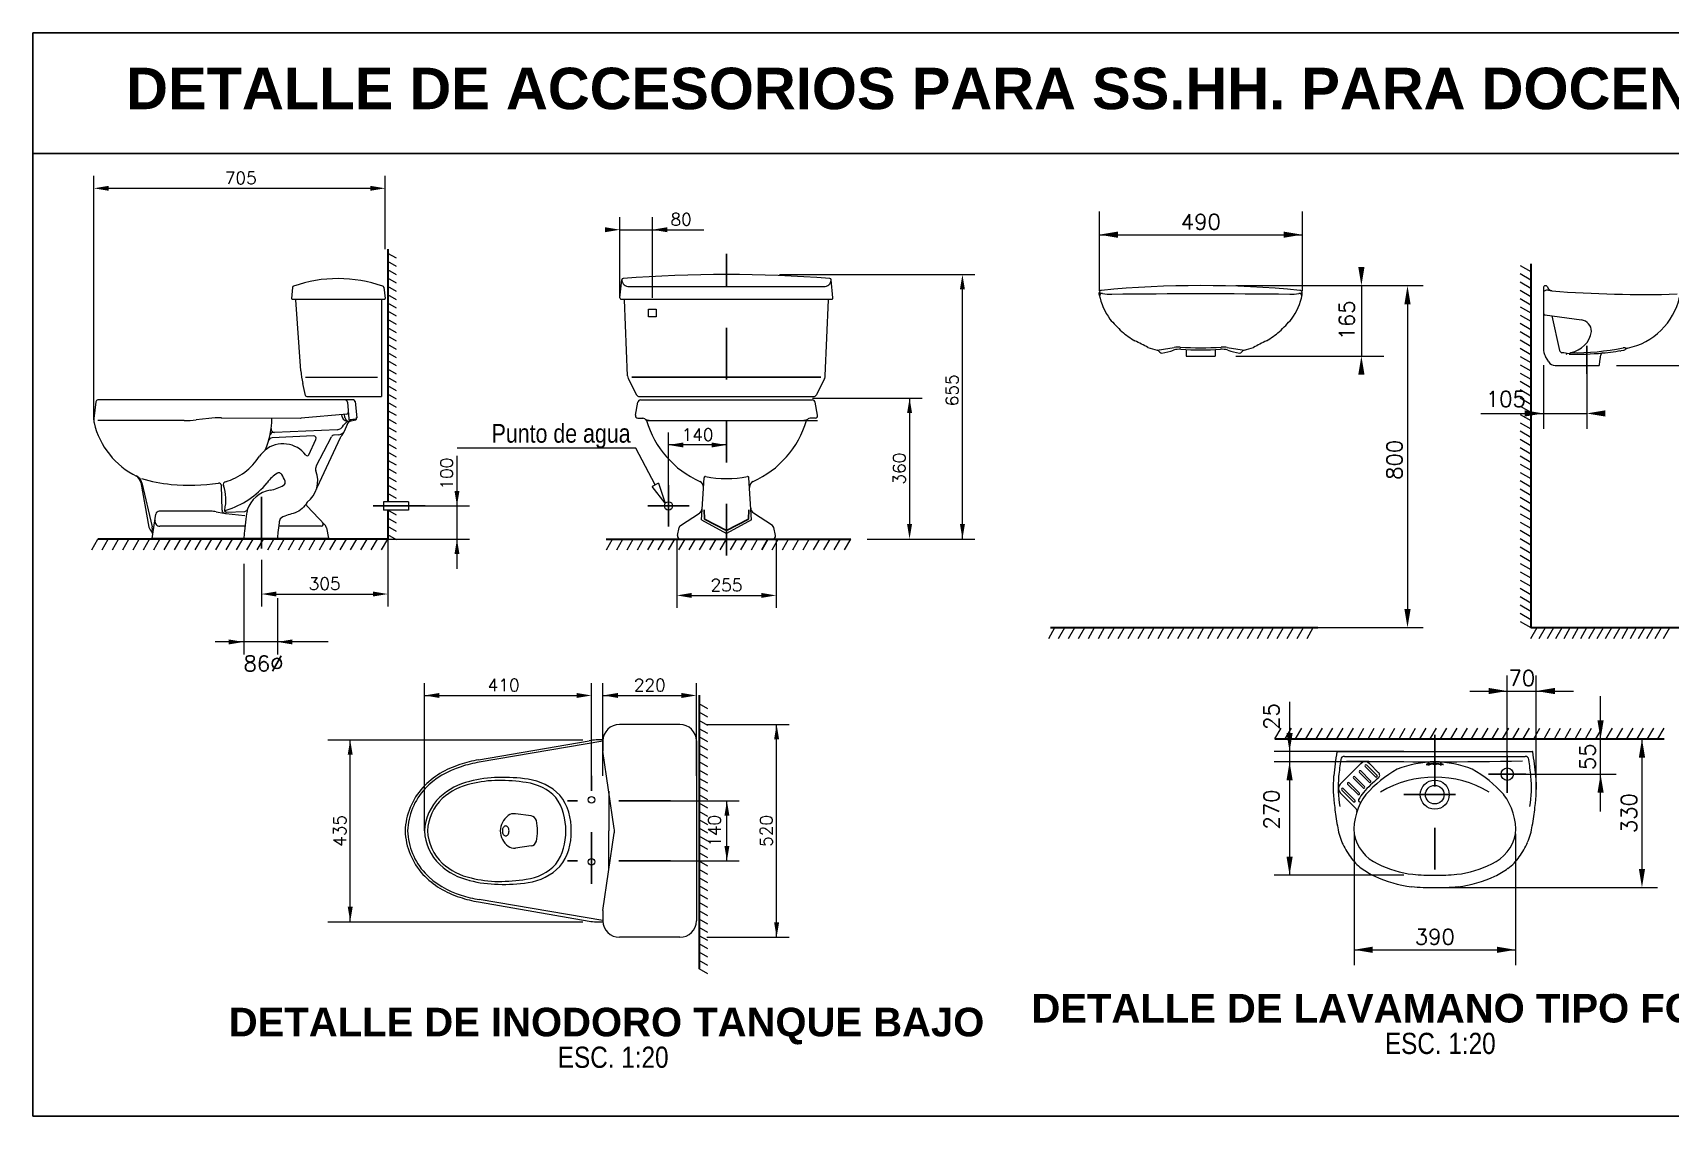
# Model space of a CAD drawing. Header units: metres. Extents: x 115.1 to 149.6, y 26.3 to 56.6.
# Drawn here: x 136.168 to 140.122, y 32.185 to 34.802 of the extents above; entities that cross this region are included whole.
import ezdxf
from ezdxf import colors
from ezdxf.entities.mleader import LeaderData, LeaderLine
from ezdxf.enums import TextEntityAlignment as Align
from ezdxf.math import Vec2, Vec3

# ---------------------------------------------------------------- set-up
doc = ezdxf.new("R2010")
doc.units = ezdxf.units.M
doc.linetypes.add('TRAZO_Y_PUNTO2', pattern=[0.5, 0.25, -0.125, 0, -0.125])
doc.layers.get('0').update_dxf_attribs({"color": 250})
for name, color, linetype, lineweight in [('-Acotado', 251, 'Continuous', 5), ('-Textos', 7, 'Continuous', 20), ('MURO', 10, 'Continuous', 60), ('sanitarios', 134, 'Continuous', 15)]:
    doc.layers.add(name, color=color, linetype=linetype, lineweight=lineweight)
for name, color, linetype in [('DIM', 6, 'Continuous'), ('EJE', 3, 'TRAZO_Y_PUNTO2'), ('G-TEXTOS-TITULOS', 174, 'Continuous'), ('ROTURA', 4, 'Continuous')]:
    doc.layers.add(name, color=color, linetype=linetype)
doc.styles.add('-Arial Narrow', font='ARIALN.TTF')
doc.styles.add('25-TITULO', font='arialbd.ttf', dxfattribs={"height": 0.1})
doc.styles.add('ROMANS', font='romans.shx')

# ---------------------------------------------------------------- blocks, each defined once
blk = doc.blocks.new('_ClosedBlank')
at = {"color": 0, "linetype": 'ByBlock', "lineweight": -2}
for p, q in [((-1, 0.167), (0, 0)), ((-1, 0.167), (-1, -0.167)), ((0, 0), (-1, -0.167))]:
    blk.add_line(p, q, dxfattribs=at)

msp = doc.modelspace()

# ---------------------------------------------------------------- linework, layer by layer
at = {"layer": '-Acotado'}
for p, q in [((136.3148, 33.8669), (136.3148, 34.4565)), ((137.0183, 34.2794), (137.0183, 34.4565)), ((136.3508, 34.4265), (136.9888, 34.4265)), ((138.7428, 34.3705), (138.7428, 34.1792)), ((139.2328, 34.3705), (139.2328, 34.1792)), ((137.5855, 34.1617), (137.5855, 34.3565)), ((137.5855, 34.3265), (137.7882, 34.3265)), ((137.6639, 34.1617), (137.6639, 34.3565)), ((138.7428, 34.3145), (139.2328, 34.3145)), ((137.9703, 34.2184), (138.4424, 34.2184)), ((138.4124, 33.5794), (138.4124, 34.1824)), ((139.0728, 34.1914), (139.5246, 34.1914)), ((139.3758, 34.1914), (139.3758, 34.0214)), ((139.4871, 34.1464), (139.4871, 33.4104)), ((139.0728, 34.0214), (139.43, 34.0214)), ((139.8153, 33.9997), (139.8153, 33.8452)), ((139.9198, 33.9997), (139.9198, 33.8452)), ((139.9915, 33.9984), (140.4219, 33.9984)), ((138.05, 33.9194), (138.3148, 33.9194)), ((138.2848, 33.9194), (138.2848, 33.6154)), ((139.6642, 33.8827), (139.9198, 33.8827)), ((137.7027, 33.7094), (137.7027, 33.8365)), ((137.1919, 33.7802), (137.1919, 33.5074)), ((137.8427, 33.8065), (137.7027, 33.8065)), ((137.1148, 33.6594), (137.2219, 33.6594)), ((137.0248, 33.5794), (137.0248, 33.4165)), ((137.0248, 33.5794), (137.2219, 33.5794)), ((137.7227, 33.5794), (137.7227, 33.4132)), ((137.9627, 33.5794), (137.9627, 33.4132)), ((138.1827, 33.5794), (138.4424, 33.5794)), ((136.677, 33.5196), (136.677, 33.3008)), ((136.7198, 33.5294), (136.7198, 33.4165)), ((136.7558, 33.4465), (136.9888, 33.4465)), ((136.7585, 33.4366), (136.7585, 33.3008)), ((137.7587, 33.4432), (137.9267, 33.4432)), ((139.2703, 33.3654), (139.5246, 33.3654)), ((136.8807, 33.3308), (136.6079, 33.3308)), ((137.1136, 32.8744), (137.1136, 33.2315)), ((137.5166, 33.0074), (137.5166, 33.2315)), ((137.5445, 33.0074), (137.5445, 33.2315)), ((137.77, 33.0074), (137.77, 33.2315)), ((139.728, 33.0544), (139.728, 33.2497)), ((139.798, 32.9663), (139.798, 33.2497)), ((137.1136, 33.2015), (137.4806, 33.2015)), ((137.5445, 33.2015), (137.734, 33.2015)), ((139.2024, 33.1865), (139.2024, 32.7674)), ((139.638, 33.2122), (139.888, 33.2122)), ((139.9533, 32.9214), (139.9533, 33.1997)), ((137.795, 33.1317), (137.9937, 33.1317)), ((137.9637, 32.6173), (137.9637, 33.1317)), ((140.0533, 33.0964), (140.0533, 32.7824)), ((136.8798, 33.0942), (137.496, 33.0942)), ((136.9341, 32.6551), (136.9341, 33.0942)), ((139.478, 33.0661), (139.1649, 33.0661)), ((139.478, 33.0414), (139.1649, 33.0414)), ((139.773, 33.0114), (139.9908, 33.0114)), ((137.7076, 32.9469), (137.8737, 32.9469)), ((137.8437, 32.8019), (137.8437, 32.9469)), ((139.358, 32.8676), (139.358, 32.5497)), ((139.748, 32.8676), (139.748, 32.5497)), ((137.7076, 32.8019), (137.8737, 32.8019)), ((139.478, 32.7674), (139.1649, 32.7674)), ((139.553, 32.7374), (140.0908, 32.7374)), ((136.8798, 32.6551), (137.496, 32.6551)), ((137.795, 32.6173), (137.9937, 32.6173)), ((139.358, 32.5872), (139.748, 32.5872))]:
    msp.add_line(p, q, dxfattribs=at)
for points in [[(136.3508, 34.4325), (136.3508, 34.4205), (136.3148, 34.4265)], [(136.9823, 34.4325), (136.9823, 34.4205), (137.0183, 34.4265)], [(137.5495, 34.3325), (137.5495, 34.3205), (137.5855, 34.3265)], [(137.6999, 34.3325), (137.6999, 34.3205), (137.6639, 34.3265)], [(138.7878, 34.322), (138.7878, 34.307), (138.7428, 34.3145)], [(139.1878, 34.322), (139.1878, 34.307), (139.2328, 34.3145)], [(138.4064, 34.1824), (138.4184, 34.1824), (138.4124, 34.2184)], [(139.3683, 34.2364), (139.3833, 34.2364), (139.3758, 34.1914)], [(139.4796, 34.1464), (139.4946, 34.1464), (139.4871, 34.1914)], [(139.3683, 33.9764), (139.3833, 33.9764), (139.3758, 34.0214)], [(138.2788, 33.8834), (138.2908, 33.8834), (138.2848, 33.9194)], [(139.7703, 33.8902), (139.7703, 33.8752), (139.8153, 33.8827)], [(139.9648, 33.8902), (139.9648, 33.8752), (139.9198, 33.8827)], [(137.7387, 33.8125), (137.7387, 33.8005), (137.7027, 33.8065)], [(137.8067, 33.8125), (137.8067, 33.8005), (137.8427, 33.8065)], [(137.1859, 33.6954), (137.1979, 33.6954), (137.1919, 33.6594)], [(138.2788, 33.6154), (138.2908, 33.6154), (138.2848, 33.5794)], [(138.4064, 33.6154), (138.4184, 33.6154), (138.4124, 33.5794)], [(137.1859, 33.5434), (137.1979, 33.5434), (137.1919, 33.5794)], [(136.7558, 33.4525), (136.7558, 33.4405), (136.7198, 33.4465)], [(136.9888, 33.4525), (136.9888, 33.4405), (137.0248, 33.4465)], [(137.7587, 33.4492), (137.7587, 33.4372), (137.7227, 33.4432)], [(137.9267, 33.4492), (137.9267, 33.4372), (137.9627, 33.4432)], [(139.4796, 33.4104), (139.4946, 33.4104), (139.4871, 33.3654)], [(136.641, 33.3368), (136.641, 33.3248), (136.677, 33.3308)], [(136.7945, 33.3368), (136.7945, 33.3248), (136.7585, 33.3308)], [(139.683, 33.2197), (139.683, 33.2047), (139.728, 33.2122)], [(139.843, 33.2197), (139.843, 33.2047), (139.798, 33.2122)], [(137.1496, 33.2075), (137.1496, 33.1955), (137.1136, 33.2015)], [(137.4806, 33.2075), (137.4806, 33.1955), (137.5166, 33.2015)], [(137.5805, 33.2075), (137.5805, 33.1955), (137.5445, 33.2015)], [(137.734, 33.2075), (137.734, 33.1955), (137.77, 33.2015)], [(139.9458, 33.1414), (139.9608, 33.1414), (139.9533, 33.0964)], [(137.9577, 33.0957), (137.9697, 33.0957), (137.9637, 33.1317)], [(139.1949, 33.1111), (139.2099, 33.1111), (139.2024, 33.0661)], [(140.0458, 33.0514), (140.0608, 33.0514), (140.0533, 33.0964)], [(136.9281, 33.0582), (136.9401, 33.0582), (136.9341, 33.0942)], [(139.1949, 32.9964), (139.2099, 32.9964), (139.2024, 33.0414)], [(139.9458, 32.9664), (139.9608, 32.9664), (139.9533, 33.0114)], [(137.8377, 32.9109), (137.8497, 32.9109), (137.8437, 32.9469)], [(137.8377, 32.8379), (137.8497, 32.8379), (137.8437, 32.8019)], [(139.1949, 32.8124), (139.2099, 32.8124), (139.2024, 32.7674)], [(140.0458, 32.7824), (140.0608, 32.7824), (140.0533, 32.7374)], [(136.9281, 32.6911), (136.9401, 32.6911), (136.9341, 32.6551)], [(137.9577, 32.6533), (137.9697, 32.6533), (137.9637, 32.6173)], [(139.403, 32.5947), (139.403, 32.5797), (139.358, 32.5872)], [(139.703, 32.5947), (139.703, 32.5797), (139.748, 32.5872)]]:
    msp.add_solid(points, dxfattribs=at)
for p, q in [((136.1675, 34.8023), (140.591, 34.8023)), ((136.1675, 32.1851), (136.1675, 34.8023)), ((136.1675, 34.5106), (140.591, 34.5106)), ((137.9277, 33.5534), (137.9427, 33.5794)), ((140.591, 32.1851), (136.1675, 32.1851))]:
    msp.add_line(p, q)
at = {"layer": 'DIM'}
msp.add_line((139.553, 32.8664), (139.553, 32.8664), dxfattribs=at)
msp.add_line((139.553, 32.8664), (139.553, 32.8664), dxfattribs=at)
at = {"layer": 'EJE', "ltscale": 0.5}
for p, q in [((137.8427, 33.5394), (137.8427, 34.2684)), ((139.9198, 34.0463), (139.9198, 33.9784)), ((137.7027, 33.6094), (137.7027, 33.7094)), ((136.7198, 33.6814), (136.7198, 33.5294)), ((136.7198, 33.6814), (136.7198, 33.5294)), ((137.1148, 33.6594), (136.9748, 33.6594)), ((137.6527, 33.6594), (137.7527, 33.6594)), ((139.553, 33.1064), (139.553, 32.6974)), ((139.728, 33.0564), (139.728, 32.9664)), ((139.538, 33.0386), (139.538, 33.0326)), ((139.568, 33.0386), (139.568, 33.0326)), ((137.5166, 32.7464), (137.5166, 33.0074)), ((139.683, 33.0114), (139.773, 33.0114)), ((137.7076, 32.9469), (137.4586, 32.9469)), ((139.478, 32.9619), (139.628, 32.9619)), ((137.7076, 32.8019), (137.4586, 32.8019))]:
    msp.add_line(p, q, dxfattribs=at)
for centre, start, end in [((139.5587, 32.7799), 91.2336, 95.9529), ((139.5474, 32.7799), 84.0471, 88.7664)]:
    msp.add_arc(centre, 0.2565, start, end, dxfattribs=at)
at = {"layer": 'MURO', "color": 146, "lineweight": 30, "true_color": 0x105689}
for p, q in [((137.0248, 34.2794), (137.0248, 33.6694)), ((139.7853, 34.2444), (139.7853, 33.3654)), ((137.0248, 33.6494), (137.0248, 33.5794)), ((137.0248, 33.5794), (136.3248, 33.5794)), ((137.552, 33.5794), (138.1427, 33.5794)), ((138.6253, 33.3654), (139.2703, 33.3654)), ((139.7853, 33.3654), (140.3001, 33.3654)), ((137.7766, 33.2023), (137.7766, 32.5413)), ((139.1668, 33.0964), (140.1072, 33.0964))]:
    msp.add_line(p, q, dxfattribs=at)
at = {"layer": 'MURO', "color": 146, "lineweight": 5, "true_color": 0x105689}
for p, q in [((137.0456, 34.2574), (137.0248, 34.2694)), ((137.0456, 34.2374), (137.0248, 34.2494)), ((137.0456, 34.2174), (137.0248, 34.2294)), ((137.0456, 34.1974), (137.0248, 34.2094)), ((139.7594, 34.2404), (139.7853, 34.2254)), ((139.7594, 34.2204), (139.7853, 34.2054)), ((137.0456, 34.1774), (137.0248, 34.1894)), ((137.0456, 34.1574), (137.0248, 34.1694)), ((139.7594, 34.2004), (139.7853, 34.1854)), ((139.7594, 34.1804), (139.7853, 34.1654)), ((137.0456, 34.1374), (137.0248, 34.1494)), ((137.0456, 34.1174), (137.0248, 34.1294)), ((139.7594, 34.1604), (139.7853, 34.1454)), ((139.7594, 34.1404), (139.7853, 34.1254)), ((137.0456, 34.0974), (137.0248, 34.1094)), ((137.0456, 34.0774), (137.0248, 34.0894)), ((139.7594, 34.1204), (139.7853, 34.1054)), ((139.7594, 34.1004), (139.7853, 34.0854)), ((137.0456, 34.0574), (137.0248, 34.0694)), ((137.0456, 34.0374), (137.0248, 34.0494)), ((139.7594, 34.0804), (139.7853, 34.0654)), ((139.7594, 34.0604), (139.7853, 34.0454)), ((137.0456, 34.0174), (137.0248, 34.0294)), ((137.0456, 33.9974), (137.0248, 34.0094)), ((139.7594, 34.0404), (139.7853, 34.0254)), ((139.7594, 34.0204), (139.7853, 34.0054)), ((137.0456, 33.9774), (137.0248, 33.9894)), ((137.0456, 33.9574), (137.0248, 33.9694)), ((139.7594, 34.0004), (139.7853, 33.9854)), ((139.7594, 33.9804), (139.7853, 33.9654)), ((137.0456, 33.9374), (137.0248, 33.9494)), ((137.0456, 33.9174), (137.0248, 33.9294)), ((139.7594, 33.9604), (139.7853, 33.9454)), ((139.7594, 33.9404), (139.7853, 33.9254)), ((137.0456, 33.8974), (137.0248, 33.9094)), ((137.0456, 33.8774), (137.0248, 33.8894)), ((139.7594, 33.9204), (139.7853, 33.9054)), ((139.7594, 33.9004), (139.7853, 33.8854)), ((137.0456, 33.8574), (137.0248, 33.8694)), ((137.0456, 33.8374), (137.0248, 33.8494)), ((139.7594, 33.8804), (139.7853, 33.8654)), ((139.7594, 33.8604), (139.7853, 33.8454)), ((137.0456, 33.8174), (137.0248, 33.8294)), ((137.0456, 33.7974), (137.0248, 33.8094)), ((139.7594, 33.8404), (139.7853, 33.8254)), ((139.7594, 33.8204), (139.7853, 33.8054)), ((137.0456, 33.7774), (137.0248, 33.7894)), ((137.0456, 33.7574), (137.0248, 33.7694)), ((139.7594, 33.8004), (139.7853, 33.7854)), ((139.7594, 33.7804), (139.7853, 33.7654)), ((137.0456, 33.7374), (137.0248, 33.7494)), ((137.0456, 33.7174), (137.0248, 33.7294)), ((139.7594, 33.7604), (139.7853, 33.7454)), ((139.7594, 33.7404), (139.7853, 33.7254)), ((137.0456, 33.6974), (137.0248, 33.7094)), ((137.0456, 33.6774), (137.0248, 33.6894)), ((139.7594, 33.7204), (139.7853, 33.7054)), ((139.7594, 33.7004), (139.7853, 33.6854)), ((137.0456, 33.6374), (137.0248, 33.6494)), ((139.7594, 33.6804), (139.7853, 33.6654)), ((139.7594, 33.6604), (139.7853, 33.6454)), ((137.0456, 33.6174), (137.0248, 33.6294)), ((139.7594, 33.6404), (139.7853, 33.6254)), ((139.7594, 33.6204), (139.7853, 33.6054)), ((136.3098, 33.5534), (136.3248, 33.5794)), ((136.3348, 33.5534), (136.3498, 33.5794)), ((136.3598, 33.5534), (136.3748, 33.5794)), ((136.3848, 33.5534), (136.3998, 33.5794)), ((136.4098, 33.5534), (136.4248, 33.5794)), ((136.4348, 33.5534), (136.4498, 33.5794)), ((136.4598, 33.5534), (136.4748, 33.5794)), ((136.4848, 33.5534), (136.4998, 33.5794)), ((136.5098, 33.5534), (136.5248, 33.5794)), ((136.5348, 33.5534), (136.5498, 33.5794)), ((136.5598, 33.5534), (136.5748, 33.5794)), ((136.5848, 33.5534), (136.5998, 33.5794)), ((136.6098, 33.5534), (136.6248, 33.5794)), ((136.6348, 33.5534), (136.6498, 33.5794)), ((136.6598, 33.5534), (136.6748, 33.5794)), ((136.6848, 33.5534), (136.6998, 33.5794)), ((136.7098, 33.5534), (136.7248, 33.5794)), ((136.7348, 33.5534), (136.7498, 33.5794)), ((136.7598, 33.5534), (136.7748, 33.5794)), ((136.7848, 33.5534), (136.7998, 33.5794)), ((136.8098, 33.5534), (136.8248, 33.5794)), ((136.8348, 33.5534), (136.8498, 33.5794)), ((136.8598, 33.5534), (136.8748, 33.5794)), ((136.8848, 33.5534), (136.8998, 33.5794)), ((136.9098, 33.5534), (136.9248, 33.5794)), ((136.9348, 33.5534), (136.9498, 33.5794)), ((136.9598, 33.5534), (136.9748, 33.5794)), ((136.9848, 33.5534), (136.9998, 33.5794)), ((137.0098, 33.5534), (137.0248, 33.5794)), ((137.0456, 33.5974), (137.0248, 33.6094)), ((137.0456, 33.5774), (137.0248, 33.5894)), ((137.5527, 33.5534), (137.5677, 33.5794)), ((137.5777, 33.5534), (137.5927, 33.5794)), ((137.6027, 33.5534), (137.6177, 33.5794)), ((137.6277, 33.5534), (137.6427, 33.5794)), ((137.6527, 33.5534), (137.6677, 33.5794)), ((137.6777, 33.5534), (137.6927, 33.5794)), ((137.7027, 33.5534), (137.7177, 33.5794)), ((137.7277, 33.5534), (137.7427, 33.5794)), ((137.7527, 33.5534), (137.7677, 33.5794)), ((137.7777, 33.5534), (137.7927, 33.5794)), ((137.8027, 33.5534), (137.8177, 33.5794)), ((137.8277, 33.5534), (137.8427, 33.5794)), ((137.8527, 33.5534), (137.8677, 33.5794)), ((137.8777, 33.5534), (137.8927, 33.5794)), ((137.9027, 33.5534), (137.9177, 33.5794)), ((137.9527, 33.5534), (137.9677, 33.5794)), ((137.9777, 33.5534), (137.9927, 33.5794)), ((138.0027, 33.5534), (138.0177, 33.5794)), ((138.0277, 33.5534), (138.0427, 33.5794)), ((138.0527, 33.5534), (138.0677, 33.5794)), ((138.0777, 33.5534), (138.0927, 33.5794)), ((138.1027, 33.5534), (138.1177, 33.5794)), ((138.1277, 33.5534), (138.1427, 33.5794)), ((139.7594, 33.6004), (139.7853, 33.5854)), ((139.7594, 33.5804), (139.7853, 33.5654)), ((139.7594, 33.5604), (139.7853, 33.5454)), ((139.7594, 33.5404), (139.7853, 33.5254)), ((139.7594, 33.5204), (139.7853, 33.5054)), ((139.7594, 33.5004), (139.7853, 33.4854)), ((139.7594, 33.4804), (139.7853, 33.4654)), ((139.7594, 33.4604), (139.7853, 33.4454)), ((139.7594, 33.4404), (139.7853, 33.4254)), ((139.7594, 33.4204), (139.7853, 33.4054)), ((139.7594, 33.4004), (139.7853, 33.3854)), ((139.7594, 33.3804), (139.7853, 33.3654)), ((138.6207, 33.3395), (138.6357, 33.3654)), ((138.6447, 33.3395), (138.6597, 33.3654)), ((138.6687, 33.3395), (138.6837, 33.3654)), ((138.6927, 33.3395), (138.7077, 33.3654)), ((138.7167, 33.3395), (138.7317, 33.3654)), ((138.7407, 33.3395), (138.7557, 33.3654)), ((138.7647, 33.3395), (138.7797, 33.3654)), ((138.7887, 33.3395), (138.8037, 33.3654)), ((138.8127, 33.3395), (138.8277, 33.3654)), ((138.8367, 33.3395), (138.8517, 33.3654)), ((138.8607, 33.3395), (138.8757, 33.3654)), ((138.8847, 33.3395), (138.8997, 33.3654)), ((138.9087, 33.3395), (138.9237, 33.3654)), ((138.9327, 33.3395), (138.9477, 33.3654)), ((138.9567, 33.3395), (138.9717, 33.3654)), ((138.9807, 33.3395), (138.9957, 33.3654)), ((139.0047, 33.3395), (139.0197, 33.3654)), ((139.0287, 33.3395), (139.0437, 33.3654)), ((139.0527, 33.3395), (139.0677, 33.3654)), ((139.0767, 33.3395), (139.0917, 33.3654)), ((139.1007, 33.3395), (139.1157, 33.3654)), ((139.1247, 33.3395), (139.1397, 33.3654)), ((139.1487, 33.3395), (139.1637, 33.3654)), ((139.1727, 33.3395), (139.1877, 33.3654)), ((139.1967, 33.3395), (139.2117, 33.3654)), ((139.2207, 33.3395), (139.2357, 33.3654)), ((139.2447, 33.3395), (139.2597, 33.3654)), ((139.7853, 33.3395), (139.8003, 33.3654)), ((139.8053, 33.3395), (139.8203, 33.3654)), ((139.8253, 33.3395), (139.8403, 33.3654)), ((139.8453, 33.3395), (139.8603, 33.3654)), ((139.8653, 33.3395), (139.8803, 33.3654)), ((139.8853, 33.3395), (139.9003, 33.3654)), ((139.9053, 33.3395), (139.9203, 33.3654)), ((139.9253, 33.3395), (139.9403, 33.3654)), ((139.9453, 33.3395), (139.9603, 33.3654)), ((139.9653, 33.3395), (139.9803, 33.3654)), ((139.9853, 33.3395), (140.0003, 33.3654)), ((140.0053, 33.3395), (140.0203, 33.3654)), ((140.0253, 33.3395), (140.0403, 33.3654)), ((140.0453, 33.3395), (140.0603, 33.3654)), ((140.0653, 33.3395), (140.0803, 33.3654)), ((140.0853, 33.3395), (140.1003, 33.3654)), ((140.1053, 33.3395), (140.1203, 33.3654)), ((137.7973, 33.1693), (137.7766, 33.1813)), ((137.7973, 33.1493), (137.7766, 33.1613)), ((137.7973, 33.1293), (137.7766, 33.1413)), ((137.7973, 33.1093), (137.7766, 33.1213)), ((137.7973, 33.0893), (137.7766, 33.1013)), ((139.1668, 33.0964), (139.1818, 33.1223)), ((139.1918, 33.0964), (139.2068, 33.1223)), ((139.2168, 33.0964), (139.2318, 33.1223)), ((139.2418, 33.0964), (139.2568, 33.1223)), ((139.2668, 33.0964), (139.2818, 33.1223)), ((139.2918, 33.0964), (139.3068, 33.1223)), ((139.3168, 33.0964), (139.3318, 33.1223)), ((139.3418, 33.0964), (139.3568, 33.1223)), ((139.3668, 33.0964), (139.3818, 33.1223)), ((139.3918, 33.0964), (139.4068, 33.1223)), ((139.4168, 33.0964), (139.4318, 33.1223)), ((139.4418, 33.0964), (139.4568, 33.1223)), ((139.4668, 33.0964), (139.4818, 33.1223)), ((139.4918, 33.0964), (139.5068, 33.1223)), ((139.5168, 33.0964), (139.5318, 33.1223)), ((139.5418, 33.0964), (139.5568, 33.1223)), ((139.5668, 33.0964), (139.5818, 33.1223)), ((139.5918, 33.0964), (139.6068, 33.1223)), ((139.6168, 33.0964), (139.6318, 33.1223)), ((139.6418, 33.0964), (139.6568, 33.1223)), ((139.6668, 33.0964), (139.6818, 33.1223)), ((139.6918, 33.0964), (139.7068, 33.1223)), ((139.7168, 33.0964), (139.7318, 33.1223)), ((139.7418, 33.0964), (139.7568, 33.1223)), ((139.7668, 33.0964), (139.7818, 33.1223)), ((139.7918, 33.0964), (139.8068, 33.1223)), ((139.8168, 33.0964), (139.8318, 33.1223)), ((139.8418, 33.0964), (139.8568, 33.1223)), ((139.8668, 33.0964), (139.8818, 33.1223)), ((139.8918, 33.0964), (139.9068, 33.1223)), ((139.9168, 33.0964), (139.9318, 33.1223)), ((139.9418, 33.0964), (139.9568, 33.1223)), ((139.9668, 33.0964), (139.9818, 33.1223)), ((139.9918, 33.0964), (140.0068, 33.1223)), ((140.0168, 33.0964), (140.0318, 33.1223)), ((140.0418, 33.0964), (140.0568, 33.1223)), ((140.0668, 33.0964), (140.0818, 33.1223)), ((140.0918, 33.0964), (140.1068, 33.1223)), ((137.7973, 33.0693), (137.7766, 33.0813)), ((137.7973, 33.0493), (137.7766, 33.0613)), ((137.7973, 33.0293), (137.7766, 33.0413)), ((137.7973, 33.0093), (137.7766, 33.0213)), ((137.7973, 32.9893), (137.7766, 33.0013)), ((137.7973, 32.9693), (137.7766, 32.9813)), ((137.7973, 32.9493), (137.7766, 32.9613)), ((137.7973, 32.9293), (137.7766, 32.9413)), ((137.7973, 32.9093), (137.7766, 32.9213)), ((137.7973, 32.8893), (137.7766, 32.9013)), ((137.7973, 32.8693), (137.7766, 32.8813)), ((137.7973, 32.8493), (137.7766, 32.8613)), ((137.7973, 32.8293), (137.7766, 32.8413)), ((137.7973, 32.8093), (137.7766, 32.8213)), ((137.7973, 32.7893), (137.7766, 32.8013)), ((137.7973, 32.7693), (137.7766, 32.7813)), ((137.7973, 32.7493), (137.7766, 32.7613)), ((137.7973, 32.7293), (137.7766, 32.7413)), ((137.7973, 32.7093), (137.7766, 32.7213)), ((137.7973, 32.6893), (137.7766, 32.7013)), ((137.7973, 32.6693), (137.7766, 32.6813)), ((137.7973, 32.6493), (137.7766, 32.6613)), ((137.7973, 32.6293), (137.7766, 32.6413)), ((137.7973, 32.6093), (137.7766, 32.6213)), ((137.7973, 32.5893), (137.7766, 32.6013)), ((137.7973, 32.5693), (137.7766, 32.5813)), ((137.7973, 32.5493), (137.7766, 32.5613)), ((137.7973, 32.5293), (137.7766, 32.5413))]:
    msp.add_line(p, q, dxfattribs=at)
msp.add_arc((137.7313, 33.5864), 0.007, 168.1579, 270, dxfattribs=at)
at = {"layer": 'ROTURA'}
for p, q in [((137.6145, 33.9704), (138.0708, 33.9704)), ((137.7888, 33.6498), (137.7892, 33.6276)), ((137.8965, 33.6498), (137.8961, 33.6276)), ((137.7892, 33.6276), (137.8427, 33.5998)), ((137.8961, 33.6276), (137.8427, 33.5998))]:
    msp.add_line(p, q, dxfattribs=at)
for centre, start, end in [((137.6557, 33.8798), 226.6182, 270.887), ((138.0297, 33.8798), 269.113, 313.3818)]:
    msp.add_arc(centre, 0.0144, start, end, dxfattribs=at)
at = {"layer": 'sanitarios'}
for p, q in [((137.5855, 34.1617), (137.5898, 34.2051)), ((138.0998, 34.1617), (138.0955, 34.2051)), ((136.7949, 34.1873), (136.7927, 34.1605)), ((137.0153, 34.1874), (137.0183, 34.1606)), ((137.6055, 34.1894), (138.0798, 34.1894)), ((138.7428, 34.1704), (138.7428, 34.1741)), ((139.2328, 34.1704), (139.2328, 34.1741)), ((139.8153, 34.1864), (139.8153, 34.1249)), ((136.7947, 34.1584), (137.0163, 34.1584)), ((136.8147, 33.986), (136.8029, 34.1573)), ((136.8039, 34.1584), (137.0088, 34.1584)), ((137.0098, 34.1574), (137.0098, 33.9234)), ((137.5885, 34.1584), (138.0969, 34.1584)), ((137.604, 33.9736), (137.5962, 34.1573)), ((137.6547, 34.1164), (137.6547, 34.1349)), ((137.6547, 34.1349), (137.6732, 34.1349)), ((137.6732, 34.1349), (137.6732, 34.1164)), ((138.0813, 33.9736), (138.0891, 34.1573)), ((139.8153, 34.1249), (139.8153, 34.0403)), ((137.6732, 34.1164), (137.6547, 34.1164)), ((139.8188, 34.121), (139.9072, 34.1086)), ((139.8353, 34.1186), (139.8543, 34.0348)), ((138.9528, 34.0364), (138.9528, 34.0214)), ((138.9528, 34.0214), (139.0228, 34.0214)), ((139.0228, 34.0364), (139.0228, 34.0214)), ((139.8281, 34.0074), (139.8207, 34.0203)), ((139.9506, 34.0002), (139.9517, 34.0084)), ((139.9517, 34.0084), (139.953, 34.0184)), ((139.953, 34.0184), (139.9538, 34.0245)), ((136.8258, 33.9704), (136.9998, 33.9704)), ((137.6056, 33.9675), (137.6255, 33.9278)), ((138.0797, 33.9675), (138.0599, 33.9278)), ((139.8437, 33.9984), (139.9303, 33.9984)), ((139.9303, 33.9984), (139.9486, 33.9984)), ((136.8263, 33.9257), (136.8194, 33.9552)), ((136.3199, 33.911), (136.315, 33.8705)), ((136.9417, 33.9154), (136.3248, 33.9154)), ((136.8292, 33.9234), (137.0098, 33.9234)), ((136.9273, 33.9099), (136.9308, 33.8696)), ((136.946, 33.9118), (136.9498, 33.8719)), ((137.6228, 33.8785), (137.6284, 33.9096)), ((137.6326, 33.9234), (138.0527, 33.9234)), ((137.6353, 33.9154), (138.05, 33.9154)), ((138.0626, 33.8785), (138.0569, 33.9096)), ((136.5333, 33.8654), (136.3248, 33.8654)), ((136.5928, 33.8706), (136.5622, 33.8671)), ((136.6229, 33.8723), (136.8137, 33.8714)), ((136.9258, 33.881), (136.8159, 33.8715)), ((136.9143, 33.8743), (136.9135, 33.88)), ((136.9264, 33.8558), (136.9197, 33.839)), ((136.9215, 33.8733), (136.9205, 33.8806)), ((136.9331, 33.8644), (136.9467, 33.8676)), ((137.6287, 33.8714), (137.6409, 33.8714)), ((137.6555, 33.8654), (138.0627, 33.8654)), ((138.0567, 33.8714), (138.0444, 33.8714)), ((136.8456, 33.8283), (136.7455, 33.8238)), ((136.7515, 33.837), (136.7481, 33.8369)), ((136.9025, 33.8434), (136.7515, 33.837)), ((136.8338, 33.7827), (136.8513, 33.8198)), ((136.8519, 33.7553), (136.8887, 33.8263)), ((136.9101, 33.8237), (136.8536, 33.7031)), ((136.9051, 33.831), (136.8954, 33.8306)), ((136.9146, 33.8306), (136.9145, 33.8305)), ((136.4288, 33.7159), (136.4481, 33.6081)), ((136.4312, 33.7149), (136.4558, 33.6088)), ((136.6247, 33.6491), (136.623, 33.7086)), ((137.7824, 33.6254), (137.7884, 33.7275)), ((137.9029, 33.6254), (137.8969, 33.7275)), ((136.8296, 33.6594), (136.8728, 33.6136)), ((137.0748, 33.6694), (137.0148, 33.6694)), ((137.0148, 33.6694), (137.0148, 33.6494)), ((137.0748, 33.6494), (137.0148, 33.6494)), ((137.0748, 33.6694), (137.0748, 33.6494)), ((136.4562, 33.5809), (136.465, 33.6396)), ((136.5977, 33.6464), (136.4729, 33.6464)), ((136.68, 33.6104), (136.4746, 33.6104)), ((136.6102, 33.6453), (136.6293, 33.6418)), ((136.6338, 33.6412), (136.6798, 33.6359)), ((136.635, 33.6444), (136.6798, 33.6462)), ((136.8642, 33.6104), (136.7611, 33.6104)), ((137.7316, 33.612), (137.7774, 33.6422)), ((137.7824, 33.6254), (137.8427, 33.5927)), ((137.9029, 33.6254), (137.8427, 33.5927)), ((137.9538, 33.612), (137.9079, 33.6422)), ((136.4512, 33.6014), (136.4561, 33.5953)), ((136.8815, 33.5811), (136.4562, 33.5809)), ((136.8766, 33.6061), (136.8815, 33.5811)), ((137.7244, 33.5878), (137.7286, 33.6076)), ((137.9541, 33.5794), (137.7313, 33.5794)), ((137.9609, 33.5878), (137.9568, 33.6076)), ((137.73, 33.1317), (137.5845, 33.1317)), ((137.2441, 33.0461), (137.5113, 33.0922)), ((137.5445, 33.0908), (137.2458, 33.0403)), ((137.5445, 33.0917), (137.5445, 33.0667)), ((137.5717, 32.8802), (137.5445, 33.0667)), ((137.77, 33.0917), (137.77, 32.6573)), ((139.3183, 33.0664), (139.7878, 33.0664)), ((139.3744, 33.0368), (139.3249, 32.9873)), ((139.3348, 33.0544), (139.7713, 33.0544)), ((139.3709, 33.0191), (139.3709, 33.0191)), ((139.3744, 33.0191), (139.3979, 32.9956)), ((139.385, 33.0332), (139.385, 33.0332)), ((139.385, 33.0297), (139.4095, 33.0052)), ((139.3886, 33.0332), (139.413, 33.0088)), ((139.3957, 33.0368), (139.4174, 33.015)), ((139.3426, 32.9908), (139.3426, 32.9908)), ((139.3426, 32.9873), (139.3672, 32.9627)), ((139.3462, 32.9908), (139.3707, 32.9662)), ((139.3568, 33.0049), (139.3568, 33.0049)), ((139.3568, 33.0014), (139.3799, 32.9783)), ((139.3603, 33.0049), (139.3834, 32.9818)), ((139.3709, 33.0155), (139.3943, 32.9921)), ((137.5586, 32.9702), (137.5586, 32.8744)), ((139.3249, 32.966), (139.3632, 32.9278)), ((139.3285, 32.9767), (139.3285, 32.9767)), ((139.3285, 32.9731), (139.3567, 32.9449)), ((139.332, 32.9767), (139.3602, 32.9484)), ((139.3698, 32.9453), (139.3698, 32.9453)), ((137.371, 32.9107), (137.3334, 32.9158)), ((137.2916, 32.8744), (137.2916, 32.8744)), ((137.2916, 32.8744), (137.2916, 32.8744)), ((137.2916, 32.8744), (137.2916, 32.8744)), ((137.2916, 32.8744), (137.2916, 32.8744)), ((137.2916, 32.8744), (137.2916, 32.8744)), ((137.2916, 32.8744), (137.2916, 32.8744)), ((137.2916, 32.8744), (137.2916, 32.8744)), ((137.2916, 32.8744), (137.2916, 32.8744)), ((137.5445, 32.6823), (137.5717, 32.8686)), ((137.5586, 32.7787), (137.5586, 32.8744)), ((137.371, 32.8381), (137.3334, 32.833)), ((137.2441, 32.7027), (137.5113, 32.6566)), ((137.5445, 32.658), (137.2458, 32.7085)), ((137.5445, 32.6823), (137.5445, 32.6573)), ((137.73, 32.6173), (137.5845, 32.6173))]:
    msp.add_line(p, q, dxfattribs=at)
for points in [[(139.5381, 33.0346, 0.025782), (139.5398, 33.0348, 0.035438), (139.5409, 33.0351, 0.074611), (139.5419, 33.0356, 0.262841), (139.542, 33.0359, 0.262841), (139.5419, 33.0361, 0.074611), (139.5408, 33.0365, 0.035438), (139.5396, 33.0366, 0.025782), (139.538, 33.0366, 0.025782), (139.5363, 33.0364, 0.035438), (139.5352, 33.0361, 0.074611), (139.5342, 33.0356, 0.262841), (139.5341, 33.0353, 0.262841), (139.5342, 33.035, 0.074611), (139.5353, 33.0347, 0.035438), (139.5365, 33.0346, 0.025782)], [(139.553, 33.0352, 0.025817), (139.5547, 33.0353, 0.035483), (139.5559, 33.0355, 0.074681), (139.5569, 33.0359, 0.26268), (139.557, 33.0362, 0.26268), (139.5569, 33.0365, 0.074681), (139.5559, 33.0369, 0.035483), (139.5547, 33.0371, 0.025817), (139.553, 33.0372, 0.025817), (139.5514, 33.0371, 0.035483), (139.5502, 33.0369, 0.074681), (139.5492, 33.0365, 0.26268), (139.549, 33.0362, 0.26268), (139.5492, 33.0359, 0.074681), (139.5502, 33.0355, 0.035483), (139.5514, 33.0353, 0.025817)], [(139.568, 33.0346, -0.025782), (139.5663, 33.0348, -0.035438), (139.5652, 33.0351, -0.074611), (139.5642, 33.0356, -0.262841), (139.5641, 33.0359, -0.262841), (139.5642, 33.0361, -0.074611), (139.5653, 33.0365, -0.035438), (139.5665, 33.0366, -0.025782), (139.5681, 33.0366, -0.025782), (139.5698, 33.0364, -0.035438), (139.5709, 33.0361, -0.074611), (139.5719, 33.0356, -0.262841), (139.572, 33.0353, -0.262841), (139.5719, 33.035, -0.074611), (139.5708, 33.0347, -0.035438), (139.5696, 33.0346, -0.025782)], [(137.3096, 32.8624, 0.139005), (137.3125, 32.8632, 0.107089), (137.3153, 32.8659, 0.080212), (137.317, 32.8696, 0.06796), (137.3176, 32.8744, 0.06796), (137.317, 32.8792, 0.080212), (137.3153, 32.8829, 0.107089), (137.3125, 32.8856, 0.139005), (137.3096, 32.8864, 0.139005), (137.3067, 32.8856, 0.107089), (137.3039, 32.8829, 0.080212), (137.3022, 32.8792, 0.06796), (137.3015, 32.8744, 0.06796), (137.3022, 32.8696, 0.080212), (137.3039, 32.8659, 0.107089), (137.3067, 32.8632, 0.139005)]]:
    msp.add_lwpolyline(points, format="xyb", close=True, dxfattribs=at)
for centre, radius in [((137.7027, 33.6594), 0.01), ((139.728, 33.0114), 0.015), ((139.553, 32.9619), 0.035), ((139.553, 32.9619), 0.0225), ((137.5166, 32.9494), 0.008), ((137.5166, 32.7994), 0.008)]:
    msp.add_circle(centre, radius, dxfattribs=at)
for centre, radius, start, end in [((136.905, 33.8805), 0.3279, 70.8409, 109.1433), ((137.5938, 34.2047), 0.004, 94.4759, 174.2894), ((137.6066, 34.2061), 0.0168, 183.6833, 273.6926), ((137.8427, 31.0256), 3.1928, 85.5241, 94.4759), ((138.0788, 34.2061), 0.0168, 266.3074, 356.3167), ((138.0915, 34.2047), 0.004, 5.7106, 85.5241), ((136.7988, 34.1865), 0.004, 109.1433, 175.3894), ((137.0113, 34.1864), 0.004, 6.4416, 70.8409), ((137.0113, 34.1869), 0.004, 6.4416, 60.337), ((138.7488, 34.1741), 0.006, 95.4182, 180), ((138.7488, 34.1704), 0.006, 180, 191.5951), ((138.8931, 34.2), 0.1533, 191.5951, 215.6587), ((138.7451, 34.1756), 0.002, 158.102, 256.4968), ((138.7496, 34.1665), 0.006, 79.5627, 193.1752), ((138.772, 34.2877), 0.1172, 256.4968, 259.5627), ((138.9878, 31.6543), 2.5371, 84.5818, 95.4182), ((138.772, 34.2877), 0.1172, 259.5627, 270.3922), ((138.9878, 11.0584), 23.113, 89.46702, 90.53298), ((139.2036, 34.2877), 0.1172, 269.6078, 280.4373), ((139.0825, 34.2), 0.1533, 324.3413, 348.4049), ((139.2036, 34.2877), 0.1172, 280.4373, 283.5032), ((139.2259, 34.1665), 0.006, 346.8248, 100.4373), ((139.2268, 34.1741), 0.006, 0, 84.5818), ((139.2305, 34.1756), 0.002, 283.5032, 21.898), ((139.2268, 34.1704), 0.006, 348.4049, 0), ((139.8203, 34.1864), 0.005, 20.4873, 180), ((139.8245, 34.1684), 0.012, 83.1461, 139.9059), ((139.8391, 34.1934), 0.015, 200.4873, 258.3073), ((139.8182, 34.0994), 0.0813, 77.3492, 84.5465), ((140.0577, 37.0232), 2.8531, 265.5435, 271.6172), ((139.9855, 34.1998), 0.1627, 281.5681, 347.2186), ((136.7947, 34.1604), 0.002, 175.3894, 270), ((136.8039, 34.1574), 0.001, 90, 183.9556), ((137.0088, 34.1574), 0.001, 0, 90), ((137.0163, 34.1604), 0.002, 270, 6.4416), ((137.5885, 34.1614), 0.003, 174.2894, 270), ((137.5972, 34.1574), 0.001, 90, 182.4366), ((138.0881, 34.1574), 0.001, 357.5634, 90), ((138.0969, 34.1614), 0.003, 270, 5.7106), ((139.8193, 34.1249), 0.004, 180, 262.0425), ((139.0414, 34.345), 0.3597, 220.6507, 227.2937), ((138.9341, 34.345), 0.3597, 312.7063, 319.3493), ((139.9033, 34.0809), 0.028, 0, 82.0425), ((138.923, 34.2226), 0.1895, 228.5013, 240.2089), ((136.0302, 28.4871), 6.2345, 63.00137, 63.3272), ((141.9453, 28.4871), 6.2345, 116.6728, 116.99863), ((139.0525, 34.2226), 0.1895, 299.7911, 311.4987), ((139.8703, 34.0904), 0.0618, 280.3986, 351.0939), ((138.9293, 34.2257), 0.1961, 249.4549, 256.1241), ((138.7666, 34.8932), 0.8655, 277.6814, 280.471), ((138.8794, 34.0238), 0.012, 36.8613, 76.1241), ((138.8941, 34.0347), 0.00631, 216.8613, 268.4353), ((138.8393, 34.3027), 0.2797, 281.2461, 287.265), ((138.9372, 33.9879), 0.05, 86.64, 107.265), ((138.9348, 33.9831), 0.06, 86.5017, 100.471), ((138.9878, 34.8497), 0.8083, 266.5017, 273.4983), ((138.9878, 34.8497), 0.8133, 266.64, 273.36), ((139.0384, 33.9879), 0.05, 72.735, 93.36), ((139.0408, 33.9831), 0.06, 79.529, 93.4983), ((139.209, 34.8932), 0.8655, 259.529, 262.3186), ((139.1362, 34.3027), 0.2797, 252.735, 258.7539), ((139.0815, 34.0347), 0.00631, 271.5647, 323.1387), ((139.0961, 34.0238), 0.012, 103.8759, 143.1387), ((139.0462, 34.2257), 0.1961, 283.8759, 290.5451), ((139.8553, 34.0403), 0.04, 180, 210), ((139.8437, 34.0164), 0.018, 210, 270), ((139.8612, 34.0364), 0.007, 192.7756, 260.4595), ((139.6606, 32.8833), 1.1634, 79.2619, 80.1335), ((139.8743, 34.024), 0.004, 123.7096, 180), ((139.8776, 34.0275), 0.00121, 259.0359, 337.4294), ((139.8981, 34.665), 0.6391, 268.1718, 275.4081), ((139.886, 34.024), 0.00785, 146.7388, 157.4294), ((139.882, 34.0267), 0.003, 100.3986, 146.7388), ((139.8927, 34.5932), 0.5637, 268.8541, 281.781), ((139.9588, 34.0238), 0.005, 95.4081, 172.4054), ((139.8981, 34.665), 0.6391, 275.4081, 280.066), ((139.9981, 34.0323), 0.003, 355.5526, 38.3558), ((140.0095, 34.0238), 0.0177, 80.32, 95.4941), ((140.0073, 34.0447), 0.00926, 285.3699, 310.6485), ((140.0186, 34.0637), 0.0233, 254.8165, 268.869), ((140.026, 34.0209), 0.021, 112.1968, 127.1538), ((137.0083, 33.9994), 0.194, 183.9556, 193.1726), ((137.619, 33.9742), 0.015, 182.4366, 206.5651), ((138.0663, 33.9742), 0.015, 333.4349, 357.5634), ((139.9486, 34.0004), 0.002, 270, 352.4054), ((137.6326, 33.9314), 0.008, 206.5651, 270), ((138.0527, 33.9314), 0.008, 270, 333.4349), ((136.3248, 33.9104), 0.005, 90, 173.1572), ((136.8292, 33.9264), 0.003, 193.1726, 270), ((136.9213, 33.9094), 0.006, 5.0425, 90), ((136.9417, 33.9114), 0.004, 5.4691, 90), ((137.6353, 33.9084), 0.007, 90, 169.6952), ((138.05, 33.9084), 0.007, 10.3048, 90), ((136.3448, 33.8669), 0.03, 173.1572, 193.3769), ((136.5041, 33.9048), 0.1938, 193.3769, 243.7632), ((136.5333, 34.1154), 0.25, 270, 276.6544), ((136.6217, 33.6223), 0.25, 89.7232, 96.6544), ((136.5582, 33.87), 0.1866, 336.0967, 0.5259), ((136.8138, 33.8964), 0.025, 269.7232, 274.9697), ((136.9018, 33.8604), 0.017, 272.4095, 339.2704), ((136.9288, 33.8791), 0.0153, 198.3877, 286.1988), ((136.9376, 33.8407), 0.0241, 100.6172, 145.43), ((136.9312, 33.8739), 0.00973, 183.7981, 281.4236), ((136.9255, 33.885), 0.004, 274.9697, 5.0425), ((136.9412, 33.8499), 0.016, 103.2405, 158.1986), ((136.9338, 33.8699), 0.003, 185.0425, 278.8041), ((136.9548, 33.7347), 0.1338, 93.7659, 98.8041), ((136.9457, 33.8722), 0.004, 273.5526, 5.4691), ((136.9458, 33.8715), 0.004, 283.2405, 5.4691), ((137.6287, 33.8774), 0.006, 169.6952, 270), ((137.6386, 33.8592), 0.0124, 29.8813, 79.4105), ((137.8745, 33.9327), 0.2349, 196.649, 245.8175), ((137.8109, 33.9327), 0.2349, 294.1825, 343.351), ((138.0467, 33.8592), 0.0124, 100.5895, 150.1187), ((138.0567, 33.8774), 0.006, 270, 10.3048), ((136.7718, 33.7402), 0.0692, 37.1619, 128.4419), ((136.7459, 33.8148), 0.009, 92.5858, 163.6175), ((136.7484, 33.8289), 0.008, 92.4095, 167.8093), ((136.7512, 33.845), 0.008, 172.6293, 272.4095), ((136.8459, 33.8223), 0.006, 334.7468, 92.5858), ((136.8958, 33.8226), 0.008, 92.5858, 152.5924), ((136.9043, 33.849), 0.018, 272.5858, 338.1986), ((136.9372, 33.811), 0.03, 139.3987, 154.9085), ((136.8918, 33.8501), 0.03, 319.3987, 338.1986), ((136.5934, 33.8553), 0.1431, 285.94, 327.9745), ((141.6043, 29.2299), 6.6787, 136.88692, 137.06295), ((136.8302, 33.7844), 0.004, 217.1619, 334.7468), ((136.4071, 33.712), 0.022, 10.1755, 63.2863), ((136.4079, 33.7095), 0.024, 13.0314, 63.7632), ((136.7936, 33.6765), 0.0713, 119.7261, 147.0154), ((136.7617, 33.7324), 0.007, 53.1881, 119.7261), ((136.7543, 33.7224), 0.0195, 41.6968, 53.1881), ((136.6938, 33.6879), 0.0888, 20.5752, 32.3474), ((136.7894, 33.7203), 0.0662, 308.0871, 20.8831), ((136.8643, 33.7488), 0.014, 152.5924, 200.8831), ((137.7914, 33.7274), 0.003, 78.9143, 176.6335), ((137.8427, 33.9888), 0.2634, 258.9143, 281.0857), ((137.8939, 33.7274), 0.003, 3.3665, 101.0857), ((136.5395, 34.0973), 0.3877, 253.5686, 264.4244), ((136.5471, 34.1749), 0.4657, 264.4244, 278.5285), ((136.617, 33.7084), 0.006, 1.6135, 98.5285), ((136.6347, 33.7109), 0.007, 105.94, 198.8493), ((136.5266, 33.674), 0.1073, 346.7066, 18.8493), ((136.574, 33.847), 0.207, 287.0973, 320.5273), ((136.7546, 33.6248), 0.0739, 100.7593, 159.9243), ((136.7209, 33.8022), 0.1067, 280.7593, 299.4645), ((136.7694, 33.7163), 0.008, 299.4645, 20.5752), ((136.879, 33.6912), 0.028, 154.9085, 162.036), ((137.7721, 33.7047), 0.015, 356.6335, 65.8175), ((137.9133, 33.7047), 0.015, 114.1825, 183.3665), ((136.6327, 33.6493), 0.008, 181.6135, 263.5169), ((136.6348, 33.6484), 0.004, 166.7066, 272.2906), ((136.6362, 33.6454), 0.004, 110.1719, 179.6101), ((136.6796, 33.6522), 0.006, 272.2906, 339.9243), ((136.8339, 33.6635), 0.006, 128.0871, 223.3634), ((137.7691, 33.6548), 0.015, 303.4468, 356.6335), ((137.9162, 33.6548), 0.015, 183.3665, 236.5532), ((136.4746, 33.6224), 0.012, 171.5111, 270), ((136.4729, 33.6384), 0.008, 90, 171.5111), ((136.5977, 33.5764), 0.07, 79.7645, 90), ((136.6417, 33.7107), 0.07, 259.7645, 263.5169), ((136.8642, 33.6154), 0.005, 270, 43.3634), ((136.8619, 33.6033), 0.015, 10.9541, 43.3634), ((137.7354, 33.6061), 0.007, 123.4468, 168.1579), ((137.9499, 33.6061), 0.007, 11.8421, 56.5532), ((136.4629, 33.6108), 0.015, 190.1755, 218.6598), ((136.4168, 33.5998), 0.04, 0, 13.0314), ((136.4506, 33.5909), 0.007, 351.5111, 38.6598), ((137.9541, 33.5864), 0.007, 270, 11.8421), ((137.5845, 33.0917), 0.04, 90, 180), ((137.73, 33.0917), 0.04, 0, 90), ((137.5368, 32.9444), 0.15, 87.0389, 99.7929), ((139.6083, 32.7637), 0.3106, 128.9984, 128.9984), ((139.6083, 32.7637), 0.3106, 132.6689, 132.6689), ((141.2857, 32.779), 1.99, 171.7363, 173.4095), ((139.3593, 33.0438), 0.0479, 153.3859, 153.7527), ((139.3183, 33.0644), 0.002, 90, 153.3859), ((139.7878, 33.0644), 0.002, 26.6141, 90), ((139.7468, 33.0438), 0.0479, 26.2473, 26.6141), ((137.8204, 32.779), 1.99, 6.5905, 8.2637), ((137.259, 32.8377), 0.2058, 106.927, 136.493), ((137.2588, 32.838), 0.1997, 106.5054, 136.1127), ((137.2945, 32.7545), 0.2959, 99.7929, 108.8085), ((137.2945, 32.7521), 0.2923, 99.5848, 108.4322), ((141.2857, 32.779), 1.978, 172.2242, 173.4095), ((139.3348, 33.0454), 0.009, 90, 172.2242), ((139.553, 44.2784), 11.237, 268.91898, 271.08102), ((139.4842, 32.8842), 0.1379, 136.9547, 136.9547), ((139.3727, 33.0173), 0.0025, 135, 225), ((139.3727, 33.0173), 0.0025, 45, 135), ((139.385, 33.0261), 0.015, 45, 135), ((139.3868, 33.0315), 0.0025, 135, 225), ((139.3868, 33.0315), 0.0025, 45, 135), ((139.6083, 32.7637), 0.2976, 119.3272, 138.1114), ((139.5587, 32.7799), 0.2615, 91.2336, 111.5681), ((139.5474, 32.7799), 0.2615, 68.4319, 88.7664), ((139.4978, 32.7637), 0.2976, 41.8886, 60.6728), ((139.7713, 33.0454), 0.009, 7.7758, 90), ((137.8204, 32.779), 1.978, 6.5905, 7.7758), ((137.2313, 32.8681), 0.1648, 137.5273, 177.8064), ((137.2572, 32.8407), 0.157, 102.7254, 132.8308), ((137.2568, 32.8414), 0.1497, 101.8667, 132.1155), ((137.2948, 32.7241), 0.2793, 90.6669, 104.9929), ((137.2949, 32.7156), 0.2808, 90.6819, 104.1933), ((137.3022, 32.5752), 0.4284, 81.7587, 91.4179), ((137.2888, 32.5094), 0.487, 81.705, 89.6761), ((137.3426, 32.8695), 0.1229, 44.007, 82.2929), ((137.3458, 32.868), 0.1323, 44.3018, 82.295), ((139.6303, 32.9807), 0.3226, 175.2595, 188.8506), ((139.6303, 32.9807), 0.3106, 175.2595, 188.8506), ((139.3355, 32.9767), 0.015, 135, 225), ((139.3302, 32.9749), 0.0025, 45, 135), ((139.3444, 32.989), 0.0025, 135, 225), ((139.3444, 32.989), 0.0025, 45, 135), ((139.3585, 33.0032), 0.0025, 135, 225), ((139.3585, 33.0032), 0.0025, 45, 135), ((139.3816, 32.9801), 0.0025, 225, 316.9547), ((139.6083, 32.7637), 0.3056, 128.8439, 138.1717), ((139.3816, 32.9801), 0.0025, 316.9547, 45), ((139.3961, 32.9939), 0.0025, 225, 312.6689), ((139.3961, 32.9939), 0.0025, 312.6689, 45), ((139.4113, 33.007), 0.0025, 225, 308.9984), ((139.4113, 33.007), 0.0025, 308.9984, 45), ((139.411, 33.0087), 0.009, 308.8439, 45), ((139.553, 32.748), 0.2563, 59.2678, 120.7322), ((139.4758, 32.9807), 0.3106, 351.1494, 4.7405), ((139.4758, 32.9807), 0.3226, 351.1494, 4.7405), ((137.2317, 32.8681), 0.1593, 137.1746, 177.7477), ((137.2351, 32.8685), 0.1217, 134.1142, 177.24), ((137.2358, 32.8686), 0.1154, 133.4423, 177.1285), ((137.3165, 32.8777), 0.1381, 358.6352, 34.0042), ((137.3358, 32.8802), 0.1319, 357.4666, 37.446), ((139.3302, 32.9749), 0.0025, 135, 225), ((139.3585, 32.9467), 0.0025, 225, 333.6033), ((139.5002, 32.8761), 0.1425, 142.7524, 183.9333), ((139.3585, 32.9467), 0.0025, 333.6033, 45), ((139.369, 32.9644), 0.0025, 225, 325.1696), ((139.3726, 32.9481), 0.004, 150.5775, 225), ((139.5002, 32.8761), 0.1505, 142.6281, 150.5775), ((139.3726, 32.9481), 0.004, 225, 330.5775), ((139.369, 32.9644), 0.0025, 325.1696, 45), ((139.6059, 32.8761), 0.1425, 356.0667, 37.2476), ((137.3422, 32.8744), 0.0456, 126.1832, 180), ((137.33, 32.891), 0.025, 82.2348, 126.1832), ((137.369, 32.8958), 0.015, 13.7696, 82.2348), ((137.2815, 32.8744), 0.1051, 0, 13.7696), ((139.5443, 32.9422), 0.233, 182.7336, 193.7158), ((139.3582, 32.9229), 0.007, 341.775, 45), ((139.5618, 32.9422), 0.233, 346.2842, 357.2664), ((137.2313, 32.8807), 0.1648, 182.1936, 222.4727), ((137.2317, 32.8806), 0.1593, 182.2523, 222.8254), ((137.2351, 32.8802), 0.1217, 182.76, 225.8858), ((137.2358, 32.8802), 0.1154, 182.8715, 226.5577), ((137.3422, 32.8744), 0.0456, 180, 233.8168), ((137.2815, 32.8744), 0.1051, 346.2304, 0), ((137.3165, 32.8711), 0.1381, 325.9958, 1.3648), ((137.3358, 32.8686), 0.1319, 322.554, 2.5334), ((137.5321, 32.8744), 0.04, 351.6776, 8.3142), ((139.4665, 32.9059), 0.1498, 187.2628, 203.2482), ((139.4586, 32.8879), 0.1029, 192.0914, 245.15), ((139.6475, 32.8879), 0.1029, 294.85, 347.9086), ((139.6396, 32.9059), 0.1498, 336.7518, 352.7372), ((137.33, 32.8577), 0.025, 233.8168, 277.7652), ((137.369, 32.8529), 0.015, 277.7652, 346.2304), ((139.5177, 32.933), 0.2076, 204.5581, 215.7502), ((139.5884, 32.933), 0.2076, 324.2498, 335.4419), ((137.2572, 32.908), 0.157, 227.1692, 257.2746), ((137.2568, 32.9074), 0.1497, 227.8845, 258.1333), ((137.3426, 32.8793), 0.1229, 277.7071, 315.993), ((137.3458, 32.8808), 0.1323, 277.705, 315.6982), ((139.433, 32.8662), 0.0999, 213.0499, 235.4481), ((139.4805, 32.9211), 0.1722, 232.7698, 245.1212), ((139.5313, 33.0309), 0.2633, 243.8721, 263.1392), ((139.5748, 33.0309), 0.2633, 276.8608, 296.1279), ((139.6256, 32.9211), 0.1722, 294.8788, 307.2302), ((139.6731, 32.8662), 0.0999, 304.5519, 326.9501), ((137.259, 32.9111), 0.2058, 223.507, 253.073), ((137.2588, 32.9108), 0.1997, 223.8873, 253.4946), ((137.2948, 33.0247), 0.2793, 255.0071, 269.3331), ((137.2949, 33.0331), 0.2808, 255.8067, 269.3181), ((137.2888, 33.2393), 0.487, 270.3239, 278.295), ((137.3022, 33.1736), 0.4284, 268.5821, 278.2413), ((139.5313, 33.0309), 0.2933, 245.1426, 263.208), ((139.5463, 33.2486), 0.5113, 264.4295, 270.8138), ((139.5463, 33.2486), 0.4813, 264.468, 270.8138), ((139.5598, 33.2486), 0.5113, 269.1862, 275.5705), ((139.5598, 33.2486), 0.4813, 269.1862, 275.532), ((139.5748, 33.0309), 0.2933, 276.792, 294.8574), ((137.2945, 32.9943), 0.2959, 251.1915, 260.2071), ((137.2945, 32.9967), 0.2923, 251.5678, 260.4152), ((137.5368, 32.8044), 0.15, 260.2071, 272.966), ((137.5845, 32.6573), 0.04, 180, 270), ((137.73, 32.6573), 0.04, 270, 0)]:
    msp.add_arc(centre, radius, start, end, dxfattribs=at)
for points in [[(136.6864, 33.6531), (136.6818, 33.627), (136.6789, 33.5986), (136.6768, 33.5794)], [(136.8279, 33.6639), (136.8143, 33.6497), (136.7964, 33.6412), (136.7803, 33.6364), (136.7651, 33.6279), (136.7623, 33.6185), (136.7594, 33.5948), (136.7585, 33.581)]]:
    msp.add_spline(points, degree=3, dxfattribs=at)

# ---------------------------------------------------------------- texts
at = {"layer": '-Acotado', "attachment_point": 5, "style": 'ROMANS'}
for s, insert, char_height in [('705', (136.6698, 34.4515), 0.03), ('80', (137.7332, 34.3515), 0.03), ('490', (138.9878, 34.3457), 0.0375), ('105', (139.7248, 33.9176), 0.0375), ('\\A1;140', (137.7727, 33.8315), 0.03), ('\\A1;305', (136.8723, 33.4715), 0.03), ('255', (137.8427, 33.4682), 0.03), ('86Ø', (136.7249, 33.2788), 0.0375), ('\\A1;70', (139.763, 33.2435), 0.0375), ('410', (137.3046, 33.2265), 0.03), ('220', (137.6575, 33.2265), 0.03), ('390', (139.553, 32.6185), 0.0375)]:
    msp.add_mtext(s, dxfattribs=dict(at, insert=insert, char_height=char_height))
at = {"layer": '-Acotado', "attachment_point": 5, "rotation": 90, "style": 'ROMANS'}
for s, insert, char_height in [('165', (139.3408, 34.1076), 0.0375), ('655', (138.3874, 33.9387), 0.03), ('800', (139.4558, 33.7708), 0.0375), ('\\A1;100', (137.1669, 33.7374), 0.03), ('360', (138.2598, 33.7494), 0.03), ('25', (139.1586, 33.1505), 0.0375), ('\\A1;55', (139.922, 33.0536), 0.0375), ('270', (139.1586, 32.9258), 0.0375), ('330', (140.022, 32.9169), 0.0375), ('435', (136.9091, 32.8744), 0.03), ('{140}', (137.8137, 32.8744), 0.03), ('520', (137.9387, 32.8744), 0.03)]:
    msp.add_mtext(s, dxfattribs=dict(at, insert=insert, char_height=char_height))
at = {"layer": '-Textos', "style": '-Arial Narrow'}
for p in [(139.5663, 32.3611), (137.5691, 32.3277)]:
    msp.add_text('ESC. 1:20', height=0.05122, dxfattribs=at).set_placement(p, align=Align.MIDDLE_CENTER)
at = {"layer": 'G-TEXTOS-TITULOS', "color": 219, "true_color": 0x642165, "style": '25-TITULO'}
for s, height, p in [('DETALLE DE ACCESORIOS PARA SS.HH. PARA DOCENTES', 0.100174, (138.4182, 34.6677)), ('DETALLE DE LAVAMANO TIPO FONTANA', 0.069141, (139.5502, 32.4461)), ('DETALLE DE INODORO TANQUE BAJO', 0.069141, (137.5531, 32.4127))]:
    msp.add_text(s, height=height, dxfattribs=at).set_placement(p, align=Align.MIDDLE_CENTER)

# ---------------------------------------------------------------- leaders
at = {"layer": '-Acotado', "ltscale": 0.009}
ml = msp.add_multileader_mtext('Standard', dxfattribs=at)
ml.set_content('Punto de agua', color=7, style='-Arial Narrow')
ml.set_leader_properties(color=7, linetype='ByLayer', lineweight=0)
ml.set_arrow_properties(name='CLOSEDBLANK')
ml.build(insert=Vec2(0, 0))
ml.multileader.update_dxf_attribs({"has_dogleg": 0, "text_left_attachment_type": 6, "text_right_attachment_type": 6, "dogleg_length": 0, "arrow_head_size": 0.05, "scale": 0.025})
ctx = ml.context
ctx.base_point, ctx.scale, ctx.char_height, ctx.arrow_head_size, ctx.landing_gap_size, ctx.plane_origin = Vec3(137.2693, 33.7989), 0.025, 0.045, 0.05, 0.0125, Vec3(137.6171, 33.5838)
ctx.left_attachment, ctx.right_attachment, ctx.text_align_type = 6, 6, 2
notes = []
notes.append((ctx, [(0, (1, 1, 0), (137.6235, 33.7989), (-1, 0), 0, [(0, [(137.6943, 33.6661)], 0, [])])]))
ctx.mtext.insert, ctx.mtext.alignment, ctx.mtext.flow_direction = Vec3(137.611, 33.8571), 3, 5
for ctx, leaders in notes:
    for number, flags, end, landing, length, lines in leaders:
        leader = LeaderData()
        leader.index, (leader.has_last_leader_line, leader.has_dogleg_vector, leader.attachment_direction) = number, flags
        leader.last_leader_point, leader.dogleg_vector, leader.dogleg_length = Vec3(end), Vec3(landing), length
        for number, points, colour, breaks in lines:
            line = LeaderLine()
            line.index, line.vertices, line.color, line.breaks = number, Vec3.list(points), colors.encode_raw_color(colour), breaks
            leader.lines.append(line)
        ctx.leaders.append(leader)

doc.saveas('drawing.dxf')
